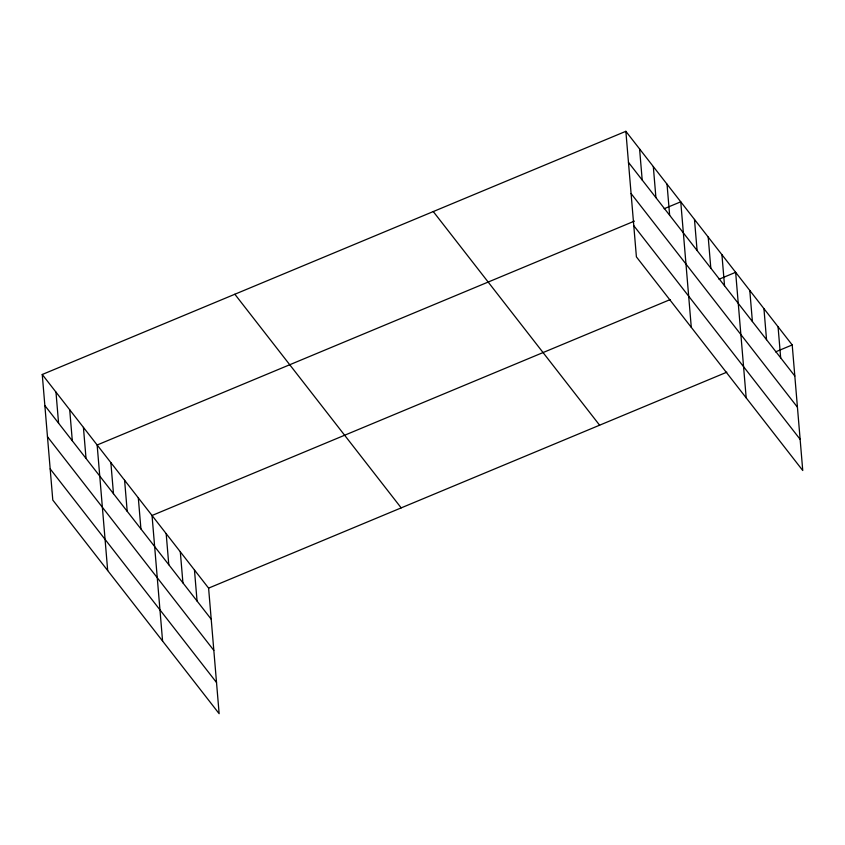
<?xml version="1.0" encoding="UTF-8"?>
<svg xmlns="http://www.w3.org/2000/svg" width="845" height="845" viewBox="0 0 845 845"><rect width="100%" height="100%" fill="white"/><g stroke="black" fill="none" stroke-linecap="round" stroke-linejoin="round"><path stroke-width="1.27" d="M42.25 374.493L208.599 588.131L219.14 713.687L52.791 500.06L42.25 374.493L625.86 131.313L792.209 344.94L802.75 470.507L636.401 256.869L625.86 131.313M634.394 221.126L97.143 444.998L107.685 570.555M664.107 208.747L680.753 201.807L691.294 327.374M670.265 299.553L152.037 515.492L162.578 641.059M719.01 279.241L735.646 272.301L746.188 397.868M208.599 588.131L726.816 372.191M775.562 351.879L792.209 344.94M628.469 162.388L794.818 376.014M631.088 193.568L797.437 407.195M633.792 225.689L800.13 439.326M433.274 211.556L599.612 425.193M234.847 294.24L401.185 507.877M44.859 405.568L211.208 619.205M47.478 436.749L213.827 650.386M50.172 468.88L216.521 682.506M778.065 326.783L780.674 357.857M763.933 308.626L766.542 339.701M749.79 290.469L752.399 321.544M721.926 254.683L724.535 285.758M708.205 237.054L710.814 268.129M694.474 219.436L697.093 250.511M667.032 184.178L669.641 215.264M653.312 166.56L655.921 197.635M639.58 148.931L642.2 180.006M194.456 569.963L197.065 601.048M180.312 551.806L182.921 582.881M166.18 533.649L168.789 564.724M138.316 497.863L140.925 528.938M124.595 480.245L127.204 511.32M110.864 462.616L113.473 493.691M83.423 427.369L86.032 458.444M69.702 409.74L72.311 440.826M55.971 392.122L58.58 423.197"/></g></svg>
